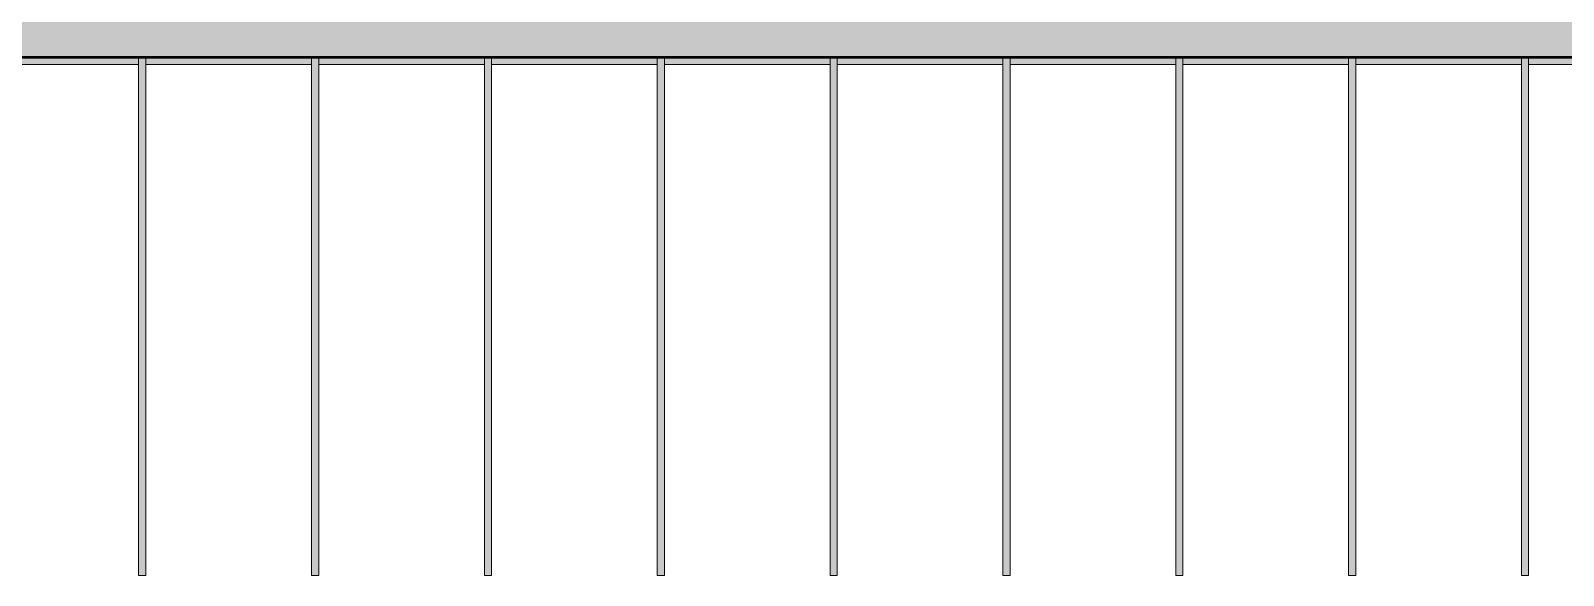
# Model space of a CAD drawing. Header units: inches. Extents: x -4294 to -464, y 9706 to 12475.
# Drawn here: x -3375.1 to -3162.3, y 12005.2 to 12080.9 of the extents above; entities that cross this region are included whole.
import ezdxf

# ---------------------------------------------------------------- set-up
doc = ezdxf.new("R2010")
doc.units = ezdxf.units.IN
doc.header["$MEASUREMENT"] = 0
for name, color, linetype, lineweight in [('0-1', 7, 'Continuous', 5), ('A-GENM', 5, 'Continuous', 9), ('A-WALL-PATT-3', 8, 'Continuous', 9), ('S-FNDN-4', 250, 'Continuous', 50)]:
    doc.layers.add(name, color=color, linetype=linetype, lineweight=lineweight)

# ---------------------------------------------------------------- blocks, each defined once
blk = doc.blocks.new('CTR - 1st Phase - Shell_rvt-1-FLOOR PLAN - BASEMENT')
at = {"layer": 'A-WALL-PATT-3'}
h = blk.add_hatch(dxfattribs=at)
h.set_pattern_fill('FP_1', color=256, style=0, pattern_type=2)
h.set_pattern_definition([(50, (0, 0), (34.4287, -3.01202), [3.6, -39.6]), (355, (0, 0), (-6.6596, 36.10481), [2.88, -31.68]), (100.451, (2.87, -0.25), (27.76876, 33.0931), [3.06, -33.655]), (46.184, (0, 9.6), (51.22752, -7.94535), [5.4, -59.4]), (96.636, (4.27, 8.94), (44.86319, 46.7577), [4.589, -50.482]), (351.184, (0, 9.6), (44.86417, 46.75745), [4.32, -47.52]), (21, (4.8, 7.2), (28.65176, -19.325734), [3.6, -39.6]), (326, (4.8, 7.2), (11.67934, 34.80662), [2.88, -31.68]), (71.451, (7.188, 5.59), (40.33096, 15.48132), [3.06, -33.655]), (37.5, (0, 0), (0.583112, 15.978979), [1.584, -29.712, 1.584, -30.576, -31.8]), (37.5, (0, 0), (0.583112, 15.978979), [-63.456, 1.584, -30.216]), (7.5, (0, 0), (12.62689, 18.932107), [1.584, -16.752, 1.584, -28.992, -12.12]), (7.5, (0, 0), (12.62689, 18.932107), [-48.912, 1.584, -10.536]), (327.5, (-10.704, 0), (25.622992, -1.082799), [1.584, -10.416, 1.584, -35.856, -49.68]), (327.5, (-10.704, 0), (25.622992, -1.082799), [-49.44, 1.584, -48.096]), (317.5, (-15.504, 0), (27.99243, 4.80496), [1.584, -14.016, 1.584, -23.28, -35.28]), (317.5, (-15.504, 0), (27.99243, 4.80496), [-40.464, 1.584, -33.696])])
h.paths.add_polyline_path([(-2048.36, 12077.19), (-1943.32, 12077.19), (-1933.32, 12087.19), (-2051.35, 12087.19), (-2053.04, 12083.19), (-2342.07, 12083.19), (-2341, 12087.19), (-2487.96, 12087.19), (-2492.09, 12083.19), (-2497.35, 12087.19), (-2729.71, 12087.19), (-2730.3, 12083.19), (-2976.86, 12083.19), (-2974.23, 12087.19), (-3067.84, 12087.19), (-3071.87, 12083.21), (-3071.62, 12087.19), (-3163.31, 12087.19), (-3162.2, 12083.19), (-3270.93, 12083.19), (-3269.67, 12087.19), (-3389.28, 12087.19), (-3387.93, 12083.19), (-3564.85, 12083.19), (-3566.81, 12087.19), (-3819.32, 12087.19), (-3819.32, 12077.19), (-2050.93, 12077.19)], flags=0)
at = {"layer": 'S-FNDN-4'}
blk.add_line((-3819.32, 12077.19), (-1943.32, 12077.19), dxfattribs=at)
blk = doc.blocks.new('Parking_Stall_Multiple - BIKE-1970837-FLOOR PLAN - BASEMENT')
at = {"layer": 'A-GENM'}
h = blk.add_hatch(color=256, dxfattribs=at)
h.paths.add_polyline_path([(72, 433), (1, 433), (36.5, 432.5), (45.97, 432.63)], flags=0)
h.paths.add_polyline_path([(72, 408), (72, 409), (36.5, 408.5), (1, 409), (0, 408), (45.97, 408)], flags=0)
h.paths.add_polyline_path([(0, 432), (1, 433), (0.04, 432.96)], flags=0)
h.paths.add_polyline_path([(1, 432), (0, 431.99), (0.04, 409), (1, 409)], flags=0)
h = blk.add_hatch(color=256, dxfattribs=at)
h.paths.add_polyline_path([(72, 409), (1, 409), (36.5, 408.5), (45.97, 408.63)], flags=0)
h.paths.add_polyline_path([(72, 384), (72, 385), (36.5, 384.5), (1, 385), (0, 384), (45.97, 384)], flags=0)
h.paths.add_polyline_path([(0, 408), (1, 409), (0.04, 408.96)], flags=0)
h.paths.add_polyline_path([(1, 408), (0, 407.99), (0.04, 385), (1, 385)], flags=0)
h = blk.add_hatch(color=256, dxfattribs=at)
h.paths.add_polyline_path([(72, 385), (1, 385), (36.5, 384.5), (45.97, 384.63)], flags=0)
h.paths.add_polyline_path([(72, 361), (36.5, 360.5), (1, 361), (0, 360), (72, 360)], flags=0)
h.paths.add_polyline_path([(0, 384), (1, 385), (0.04, 384.96)], flags=0)
h.paths.add_polyline_path([(1, 384), (0, 383.99), (0.04, 361), (1, 361)], flags=0)
h = blk.add_hatch(color=256, dxfattribs=at)
h.paths.add_polyline_path([(72, 361), (1, 361), (36.5, 360.5), (45.97, 360.63)], flags=0)
h.paths.add_polyline_path([(72, 336), (72, 337), (36.5, 336.5), (1, 337), (0, 336), (45.97, 336)], flags=0)
h.paths.add_polyline_path([(0, 360), (1, 361), (0.04, 360.96)], flags=0)
h.paths.add_polyline_path([(1, 360), (0, 359.99), (0.04, 337), (1, 337), (1, 346.88)], flags=0)
h = blk.add_hatch(color=256, dxfattribs=at)
h.paths.add_polyline_path([(72, 337), (1, 337), (36.5, 336.5), (45.97, 336.63)], flags=0)
h.paths.add_polyline_path([(72, 312), (72, 313), (36.5, 312.5), (1, 313), (0, 312), (45.97, 312)], flags=0)
h.paths.add_polyline_path([(0, 336), (1, 337), (0.04, 336.96)], flags=0)
h.paths.add_polyline_path([(1, 336), (0, 335.99), (0.04, 313), (1, 313)], flags=0)
h = blk.add_hatch(color=256, dxfattribs=at)
h.paths.add_polyline_path([(72, 313), (1, 313), (36.5, 312.5), (45.97, 312.63)], flags=0)
h.paths.add_polyline_path([(72, 288), (72, 289), (36.5, 288.5), (1, 289), (0, 288), (45.97, 288)], flags=0)
h.paths.add_polyline_path([(0, 312), (1, 313), (0, 313)], flags=0)
h.paths.add_polyline_path([(1, 312), (0, 311.99), (0.04, 289), (1, 289)], flags=0)
h = blk.add_hatch(color=256, dxfattribs=at)
h.paths.add_polyline_path([(72, 289), (1, 289), (36.5, 288.5), (45.97, 288.63)], flags=0)
h.paths.add_polyline_path([(72, 265), (36.5, 264.5), (1, 265), (0, 264), (72, 264)], flags=0)
h.paths.add_polyline_path([(0, 288), (1, 289), (0.04, 288.96)], flags=0)
h.paths.add_polyline_path([(1, 288), (0, 287.99), (0.04, 265), (1, 265)], flags=0)
h = blk.add_hatch(color=256, dxfattribs=at)
h.paths.add_polyline_path([(72, 265), (1, 265), (36.5, 264.5), (45.97, 264.63)], flags=0)
h.paths.add_polyline_path([(72, 240), (72, 241), (36.5, 240.5), (1, 241), (0, 240), (45.97, 240)], flags=0)
h.paths.add_polyline_path([(0, 264), (1, 265), (0, 265)], flags=0)
h.paths.add_polyline_path([(1, 264), (0, 263.99), (0.04, 241), (1, 241)], flags=0)
h = blk.add_hatch(color=256, dxfattribs=at)
h.paths.add_polyline_path([(72, 241), (1, 241), (36.5, 240.5), (45.97, 240.63)], flags=0)
h.paths.add_polyline_path([(72, 216), (72, 217), (36.5, 216.5), (1, 217), (0, 216), (45.97, 216)], flags=0)
h.paths.add_polyline_path([(0, 240), (1, 241), (0.04, 240.96)], flags=0)
h.paths.add_polyline_path([(1, 240), (0, 239.99), (0.04, 217), (1, 217), (1, 236.62)], flags=0)
h = blk.add_hatch(color=256, dxfattribs=at)
h.paths.add_polyline_path([(72, 217), (1, 217), (36.5, 216.5), (45.97, 216.63)], flags=0)
h.paths.add_polyline_path([(72, 192), (72, 193), (36.5, 192.5), (1, 193), (0, 192), (45.97, 192)], flags=0)
h.paths.add_polyline_path([(0, 216), (1, 217), (0.04, 216.96)], flags=0)
h.paths.add_polyline_path([(1, 216), (0, 215.99), (0.04, 193), (1, 193)], flags=0)
for p, q in [((1, 409), (1, 432)), ((72, 409), (0, 409)), ((72, 409), (1, 409)), ((72, 408), (72, 409)), ((72, 408), (72, 409)), ((0, 408), (72, 408)), ((1, 385), (1, 408)), ((1, 408), (72, 408)), ((72, 385), (0, 385)), ((0, 384), (72, 384)), ((72, 385), (1, 385)), ((1, 361), (1, 384)), ((1, 384), (72, 384)), ((72, 384), (72, 385)), ((72, 384), (72, 385)), ((72, 361), (0, 361)), ((0, 360), (72, 360)), ((72, 361), (1, 361)), ((1, 337), (1, 360)), ((1, 360), (72, 360)), ((72, 360), (72, 361)), ((72, 360), (72, 361)), ((72, 337), (0, 337)), ((72, 337), (1, 337)), ((72, 336), (72, 337)), ((72, 336), (72, 337)), ((0, 336), (72, 336)), ((1, 313), (1, 336)), ((1, 336), (72, 336)), ((72, 313), (0, 313)), ((72, 313), (1, 313)), ((72, 312), (72, 313)), ((72, 312), (72, 313)), ((0, 312), (72, 312)), ((1, 289), (1, 312)), ((1, 312), (72, 312)), ((72, 289), (0, 289)), ((0, 288), (72, 288)), ((72, 289), (1, 289)), ((1, 265), (1, 288)), ((1, 288), (72, 288)), ((72, 288), (72, 289)), ((72, 288), (72, 289)), ((72, 265), (0, 265)), ((0, 264), (72, 264)), ((72, 265), (1, 265)), ((1, 241), (1, 264)), ((1, 264), (72, 264)), ((72, 264), (72, 265)), ((72, 264), (72, 265)), ((72, 241), (0, 241)), ((72, 241), (1, 241)), ((72, 240), (72, 241)), ((72, 240), (72, 241)), ((0, 240), (72, 240)), ((1, 217), (1, 240)), ((1, 240), (72, 240)), ((72, 217), (0, 217)), ((0, 216), (72, 216)), ((72, 217), (1, 217)), ((1, 193), (1, 216)), ((1, 216), (72, 216)), ((72, 216), (72, 217)), ((72, 216), (72, 217))]:
    blk.add_line(p, q, dxfattribs=at)

msp = doc.modelspace()

# ---------------------------------------------------------------- block references
at = {"layer": '0-1'}
msp.add_blockref('CTR - 1st Phase - Shell_rvt-1-FLOOR PLAN - BASEMENT', (0, 0), dxfattribs=at)
at = {"layer": 'A-GENM', "rotation": 269.9999999999967}
msp.add_blockref('Parking_Stall_Multiple - BIKE-1970837-FLOOR PLAN - BASEMENT', (-3576.1237, 12077.1894), dxfattribs=at)

doc.saveas('drawing.dxf')
